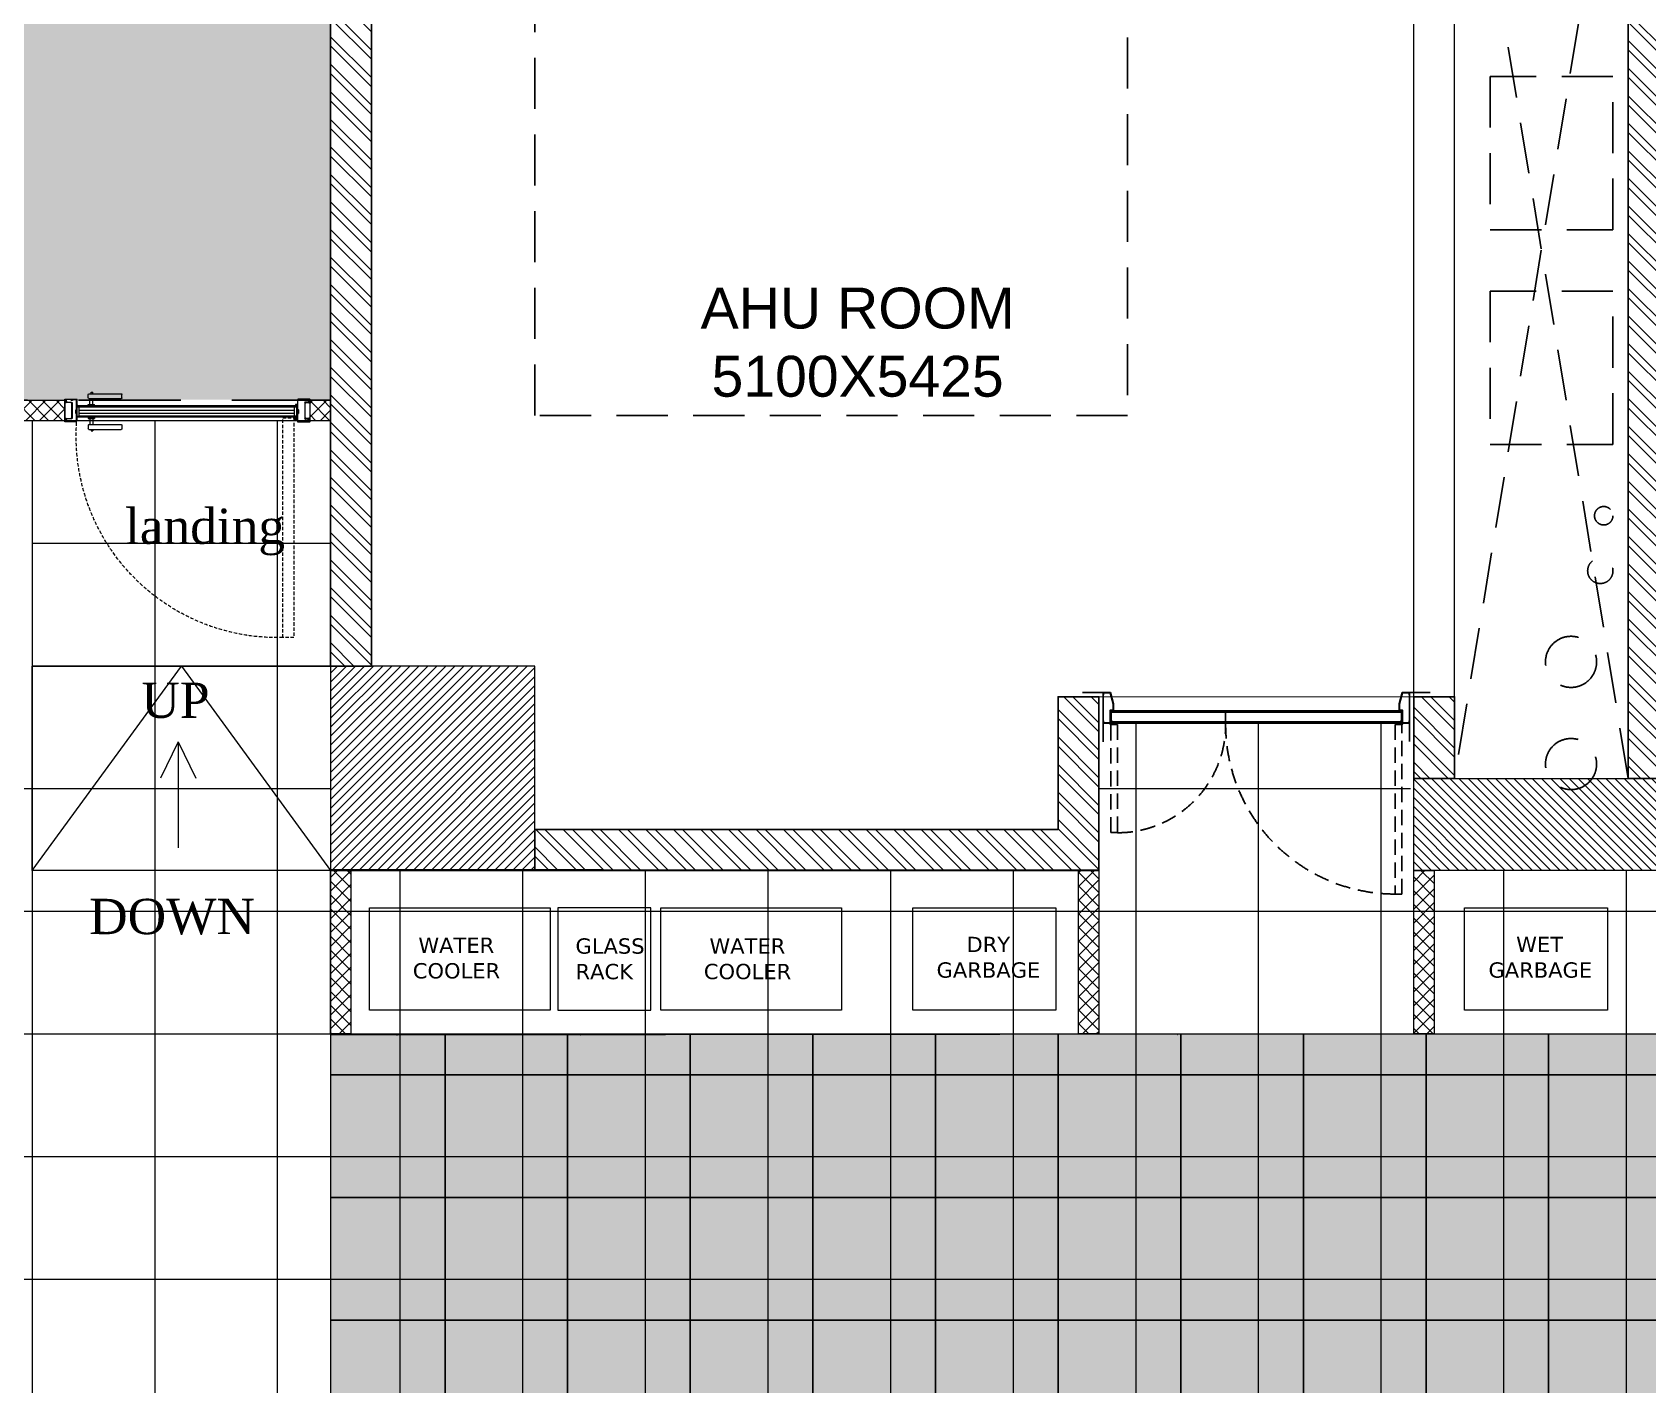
# Model space of a CAD drawing. Header units: millimetres. Extents: x 2335845 to 2509607, y 289014 to 361737.
# Drawn here: x 2403586 to 2411490, y 302186 to 308802 of the extents above; entities that cross this region are included whole.
import ezdxf

# ---------------------------------------------------------------- set-up
doc = ezdxf.new("R2010")
doc.units = ezdxf.units.MM
doc.linetypes.add('DASHED', pattern=[0.75, 0.5, -0.25])
doc.linetypes.add('HIDDEN', pattern=[0.375, 0.25, -0.125])
for name, color, linetype, lineweight in [('1-fur', 8, 'Continuous', 0), ('A-DOOR-FULL', 40, 'Continuous', 18), ('A-PLAN-COLUMN', 3, 'Continuous', 0), ('A-PLAN-RCC-HATCH', 8, 'Continuous', 13), ('A-PLAN-THIN', 251, 'Continuous', 15), ('AR_01_PARTITION FULL HT', 2, 'Continuous', 25), ('IN-DOOR', 8, 'Continuous', 0), ('IN-FURN-CUSTOM', 22, 'Continuous', 9), ('IN-PRTN-FULL', 30, 'Continuous', 20), ('IN-PRTN-HATCH', 8, 'Continuous', 5), ('TOA-FC-GYPSUM', 250, 'Continuous', 5), ('TOA-FL-CPT-1', 8, 'Continuous', 5), ('TOA-FL-TILE-3', 8, 'Continuous', 5), ('TOA-RAMP', 8, 'Continuous', 13)]:
    doc.layers.add(name, color=color, linetype=linetype, lineweight=lineweight)
for name, color, linetype in [('A-PLAN-DOOR', 7, 'Continuous'), ('A-PLAN-HIDDEN', 1, 'HIDDEN'), ('A-PLAN-TEXT', 4, 'Continuous'), ('A-PLAN-WALL', 6, 'Continuous'), ('A-PLAN-WALL HATCH', 8, 'Continuous'), ('FLOOR MARK', 7, 'Continuous'), ('TOA-FC-MODULAR', 7, 'Continuous')]:
    doc.layers.add(name, color=color, linetype=linetype)
doc.styles.add('ARIAL', font='arial.ttf')
doc.styles.add('GEORGE', font='georgia.ttf')
doc.styles.add('VERDANA', font='verdana.ttf')
pattern_1 = [(315, (-36049.69, -291334.46), (67.35192, 67.35192), []), (315, (-36049.69, -291379.36), (67.35192, 67.35192), [])]
pattern_2 = [(0, (2357985.7, 306901.64), (0, 600), []), (90, (2357985.7, 306901.64), (-600, 4e-14), [])]

# ---------------------------------------------------------------- blocks, each defined once
blk = doc.blocks.new('Columns')
at = {"layer": 'A-PLAN-RCC-HATCH'}
h = blk.add_hatch(dxfattribs=at)
h.set_pattern_fill('ANSI31', color=256, scale=250, style=0)
h.set_pattern_definition([(45, (469397.9, -612762.232), (-22.0970869, 22.0970869), [])])
h.paths.add_polyline_path([(28839.7, -20463), (29839.7, -20463), (29839.7, -19463), (28839.7, -19463)])
at = {"layer": 'A-PLAN-COLUMN', "elevation": 0}
blk.add_lwpolyline([(28839.7, -20463), (29839.7, -20463), (29839.7, -19463), (28839.7, -19463)], close=True, dxfattribs=at)
blk = doc.blocks.new('*U635')
at = {"layer": 'IN-PRTN-HATCH'}
h = blk.add_hatch(dxfattribs=at)
h.set_pattern_fill('ANSI37', color=256, scale=15)
h.set_pattern_definition([(45, (14738.55, 0), (-33.67596, 33.67596), []), (135, (14738.55, 0), (-33.67596, -33.67596), [])])
h.paths.add_polyline_path([(-98761.9, -39967.2), (-90061.9, -39967.2), (-90061.9, -39867.2), (-98761.9, -39867.2)])
at = {"layer": 'IN-PRTN-FULL', "elevation": 0}
blk.add_lwpolyline([(-98761.9, -39967.2), (-90061.9, -39967.2), (-90061.9, -39867.2), (-98761.9, -39867.2)], close=True, dxfattribs=at)
blk = doc.blocks.new('A$C3F28102C')
at = {"layer": 'A-PLAN-DOOR'}
h = blk.add_hatch(dxfattribs=at)
h.set_pattern_fill('ANSI31', color=256, style=0)
h.set_pattern_definition([(315, (-1529.3283, 1000.1135), (-0.44194174, -0.44194174), [])])
h.paths.add_polyline_path([(1.3, -14.9), (0, -14.9), (0, 0), (1.3, 0)])
h.paths.add_polyline_path([(1.3, 0.2), (1.3, 0), (0, 0), (0, 1.1, 0.115729)])
h.paths.add_polyline_path([(4.9, -14.9), (3.6, -14.9), (3.6, 0), (4.9, 0)])
h.paths.add_polyline_path([(4.9, 0), (3.6, 0), (3.6, 0.2, 0.115729), (4.9, 1.1)])
at = {"layer": 'A-PLAN-DOOR', "color": 2}
for points in [[(1.3, 0.2), (1.3, -14.9), (0, -14.9), (0, 1.1)], [(3.6, 0.2), (3.6, -14.9), (4.9, -14.9), (4.9, 1.1)]]:
    blk.add_lwpolyline(points, dxfattribs=at)
for radius in [3.42, 2.42]:
    blk.add_circle((2.5, 3.4), radius, dxfattribs=at)
blk = doc.blocks.new('Door 1500 mm')
at = {"layer": 'A-PLAN-DOOR'}
for p, q in [((-749, 144.7), (-749, 149.7)), ((749, 144.7), (749, 149.7)), ((710.4, 59.9), (-710.4, 59.9)), ((-710.4, 59.9), (-710.4, 0)), ((710.4, 53.4), (-710.4, 53.4)), ((710.4, 6.5), (-710.4, 6.5)), ((710.4, 0), (-710.4, 0)), ((-150, 0), (-150, 53.4)), ((710.4, 59.9), (710.4, 0))]:
    blk.add_line(p, q, dxfattribs=at)
for points in [[(-750, -90.3), (-750, -90.3), (-750, 149.7), (-851, 149.7)], [(750, -89.3), (750, 149.7), (851, 149.7)]]:
    blk.add_lwpolyline(points, dxfattribs=at)
for points in [[(-750, 8), (-749, 8), (-749, 141.7), (-750, 141.7)], [(-747.5, 1.5), (-715.6, 1.5), (-715.6, 63.4), (-700.6, 63.4), (-700.6, 94.6), (-715.2, 148.2), (-747.5, 148.2), (-747.5, 139.7), (-749, 139.7), (-749, 141.7), (-749, 149.7), (-714.1, 149.7), (-699.1, 94.8), (-699.1, 61.9), (-714.1, 61.9), (-714.1, 0), (-749, 0), (-749, 10), (-747.5, 10)], [(747.5, 1.5), (715.6, 1.5), (715.6, 63.4), (700.6, 63.4), (700.6, 94.6), (715.2, 148.2), (747.5, 148.2), (747.5, 139.7), (749, 139.7), (749, 141.7), (749, 149.7), (714.1, 149.7), (699.1, 94.8), (699.1, 61.9), (714.1, 61.9), (714.1, 0), (749, 0), (749, 10), (747.5, 10)], [(750, 8), (749, 8), (749, 141.7), (750, 141.7)]]:
    blk.add_lwpolyline(points, close=True, dxfattribs=at)
at = {"layer": 'A-PLAN-DOOR', "linetype": 'HIDDEN', "ltscale": 300}
for points in [[(-711.8, -7), (-678.8, -7), (-678.8, -534.8), (-711.8, -534.8)], [(711.8, -7), (678.8, -7), (678.8, -835.8), (711.8, -835.8)]]:
    blk.add_lwpolyline(points, close=True, dxfattribs=at)
for centre, radius, start, end in [((-678.8, -7), 528.9, 270, 0.75702), ((678.8, -7), 828.8, 179.51698, 270)]:
    blk.add_arc(centre, radius, start, end, dxfattribs=at)
at = {"layer": 'A-PLAN-DOOR', "extrusion": (0, 0, -1), "yscale": 0.9981851179673188, "zscale": -0.9981851179673188, "rotation": 180}
for p, xscale in [((714.1, 0), 0.9981851179673188), ((-714.1, 0), -0.9981851179673188)]:
    blk.add_blockref('A$C3F28102C', p, dxfattribs=dict(at, xscale=xscale))
blk = doc.blocks.new('AHU-3')
at = {"layer": 'A-PLAN-RCC-HATCH'}
h = blk.add_hatch(dxfattribs=at)
h.set_pattern_fill('ANSI31', color=256, scale=10, angle=360, style=0)
h.set_pattern_definition([(135, (405105.024, 180271.313), (22.4506403, 22.4506403), [])])
h.paths.add_polyline_path([(4000.3, -3384.5), (4000.3, -3834.5), (2750.3, -3834.5), (2750.3, -3384.5)])
at = {"layer": 'A-PLAN-WALL HATCH'}
h = blk.add_hatch(dxfattribs=at)
h.set_pattern_fill('ANSI32', color=256, scale=10, angle=-90, style=0)
h.set_pattern_definition(pattern_1)
h.paths.add_polyline_path([(-2549.7, 1790.5), (-2549.7, -2834.5), (-2349.7, -2834.5), (-2349.7, 1790.5)])
h = blk.add_hatch(dxfattribs=at)
h.set_pattern_fill('ANSI32', color=256, scale=10, angle=-90, style=0)
h.set_pattern_definition(pattern_1)
h.paths.add_polyline_path([(4000.3, 1790.5), (3800.3, 1790.5), (3800.3, -3384.5), (4000.3, -3384.5)])
h = blk.add_hatch(dxfattribs=at)
h.set_pattern_fill('ANSI32', color=256, scale=10, angle=-90, style=0)
h.set_pattern_definition(pattern_1)
h.paths.add_polyline_path([(-1549.7, -3834.5), (1210.3, -3834.5), (1210.3, -2984.5), (1010.3, -2984.5), (1010.3, -3634.5), (-1549.7, -3634.5)])
h = blk.add_hatch(dxfattribs=at)
h.set_pattern_fill('ANSI32', color=256, scale=10, angle=-90, style=0)
h.set_pattern_definition(pattern_1)
h.paths.add_polyline_path([(2950.3, -3384.5), (2950.3, -2984.5), (2750.3, -2984.5), (2750.3, -3384.5)])
at = {"layer": 'A-PLAN-COLUMN'}
blk.add_lwpolyline([(4000.3, -3384.5), (4000.3, -3834.5), (2750.3, -3834.5), (2750.3, -3384.5)], close=True, dxfattribs=at)
at = {"layer": 'A-PLAN-HIDDEN', "ltscale": 1000}
for p, q in [((3800.3, 1790.5), (2950.3, -3384.5)), ((3800.3, -3384.5), (2950.3, 1790.5))]:
    blk.add_line(p, q, dxfattribs=at)
for points in [[(3725.3, 1549.9), (3125.3, 1549.9), (3125.3, 349.9), (3725.3, 349.9)], [(1350.3, 990.5), (1350.3, -1609.5), (-1549.7, -1609.5), (-1549.7, 990.5)], [(3725.3, 49.6), (3125.3, 49.6), (3125.3, -700.4), (3725.3, -700.4)], [(3725.3, -1000), (3125.3, -1000), (3125.3, -1750), (3725.3, -1750)]]:
    blk.add_lwpolyline(points, close=True, dxfattribs=at)
for centre, radius in [((3680.2, -2099.3), 45.1), ((3663.5, -2369), 61.9), ((3520.3, -2814.1), 125), ((3520.3, -3314.1), 125)]:
    blk.add_circle(centre, radius, dxfattribs=at)
at = {"layer": 'A-PLAN-THIN'}
for p, q in [((2750.3, -2984.5), (2750.3, 1790.5)), ((2950.3, -2984.5), (2950.3, 1790.5))]:
    blk.add_line(p, q, dxfattribs=at)
at = {"layer": 'A-PLAN-WALL'}
for points in [[(-2549.7, 1790.5), (-2549.7, -2834.5), (-2349.7, -2834.5), (-2349.7, 1790.5), (-2549.7, 1790.5)], [(4000.3, 1790.5), (3800.3, 1790.5), (3800.3, -3384.5), (4000.3, -3384.5), (4000.3, 1790.5)], [(-1549.7, -3834.5), (1210.3, -3834.5), (1210.3, -2984.5), (1010.3, -2984.5), (1010.3, -3634.5), (-1549.7, -3634.5), (-1549.7, -3834.5)], [(2950.3, -3384.5), (2950.3, -2984.5), (2750.3, -2984.5), (2750.3, -3384.5), (2950.3, -3384.5)]]:
    blk.add_lwpolyline(points, dxfattribs=at)
at = {"layer": 'A-PLAN-DOOR'}
blk.add_blockref('Door 1500 mm', (1980.3, -3114.2), dxfattribs=at)
blk = doc.blocks.new('CHOREE')
blk.add_blockref('AHU-3', (9031.9, -9715.7))
blk = doc.blocks.new('BIG CHOORE')
blk.add_blockref('CHOREE', (-2408, -1909))
blk = doc.blocks.new('rub1')
at = {"lineweight": 20}
h = blk.add_hatch(color=8, dxfattribs=at)
h.paths.add_polyline_path([(285.1, 663.6), (284.4, 663.6, 0.06789), (284.3, 663.1), (284, 663.1), (284, 663.6), (283.7, 663.6), (283.7, 662.4), (284, 662.4), (284, 662.9), (284.3, 662.9, 0.066804), (284.4, 662.3), (285.1, 662.3, 0.299446), (285.5, 662.9), (285.5, 663.1, 0.299446)])
h.paths.add_polyline_path([(285.4, 663.1), (285.4, 662.9, -0.365226), (285, 662.5), (284.6, 662.5, -0.12053), (284.6, 663.5), (285, 663.5, -0.209232)], flags=16)
at = {"layer": '1-fur', "color": 8, "lineweight": 20}
for p, q in [((284.4, 663.6), (285.1, 663.6)), ((284.4, 662.3), (285.1, 662.3)), ((284.6, 663.5), (285, 663.5)), ((284.6, 662.5), (285, 662.5)), ((285.4, 663.1), (285.4, 662.9)), ((285.5, 663.1), (285.5, 662.9))]:
    blk.add_line(p, q, dxfattribs=at)
for points in [[(284, 662.9), (284, 662.4), (283.7, 662.4), (283.7, 663.6), (284, 663.6), (284, 663.1)], [(284.3, 663.1), (284, 663.1)], [(284, 662.9), (284.3, 662.9)]]:
    blk.add_lwpolyline(points, dxfattribs=at)
for centre, radius, start, end in [((286.3, 663), 1.99, 160.4255, 175.9608), ((286.3, 663), 1.99, 182.636, 197.9236), ((286.5, 663), 1.99, 165.4708, 192.9616), ((284.8, 662.9), 0.623, 16.2565, 63.5269), ((285, 662.9), 0.413, 282.3178, 2.5719), ((284.9, 663), 0.623, 3.1317, 69.8122), ((284.9, 662.9), 0.623, 290.1878, 356.8683)]:
    blk.add_arc(centre, radius, start, end, dxfattribs=at)
blk = doc.blocks.new('*U756')
at = {"layer": 'IN-DOOR', "color": 8, "ltscale": 2}
for p, q in [((-36, 3.3), (-36, 0)), ((-36, 3.29), (-36, 2.86)), ((-34.92, 3.3), (-35.99, 3.3)), ((-35.98, 2.84), (-35.92, 2.84)), ((-35.96, 3.17), (-35.96, 3.25)), ((-35.95, 3.26), (-34.97, 3.26)), ((-35.91, 2.83), (-35.91, 2.79)), ((-35.9, 2.78), (-35.83, 2.76)), ((-35.82, 2.77), (-35.86, 2.83)), ((-35.85, 2.84), (-35.11, 2.84)), ((-35.09, 2.88), (-35.81, 2.88)), ((-35.09, 2.82), (-35.11, 2.77)), ((-35.09, 2.76), (-34.98, 2.76)), ((-35.04, 2.83), (-35.04, 2.83)), ((-34.93, 2.81), (-35.02, 2.81)), ((-34.96, 3.25), (-34.96, 3.2)), ((-34.96, 2.74), (-34.96, 1.81)), ((-34.94, 3.18), (-34.94, 3.18)), ((-34.91, 3.21), (-34.91, 3.29)), ((-34.91, 0.51), (-34.91, 2.79)), ((-32.56, 3.81), (-32.56, 4.31)), ((-32.56, 2.62), (-32.56, 2.84)), ((-32.56, 2.84), (-31.66, 2.84)), ((-32.56, 2.62), (-31.66, 2.62)), ((-32.45, 4.42), (-27.72, 4.42)), ((-32.45, 3.7), (-27.72, 3.7)), ((-32.34, 2.84), (-32.34, 3.7)), ((-32.13, 4.42), (-32.13, 4.64)), ((-32.13, 4.64), (-31.89, 4.64)), ((-31.89, 4.42), (-31.89, 4.64)), ((-31.87, 2.84), (-31.87, 3.7)), ((-31.66, 2.62), (-31.66, 2.84)), ((-27.61, 3.81), (-27.61, 4.31)), ((-0.79, 3.21), (-0.79, 3.29)), ((-0.79, 0.51), (-0.79, 2.79)), ((-0.78, 3.3), (-0.01, 3.3)), ((-0.77, 2.81), (-0.68, 2.81)), ((-0.76, 3.18), (-0.76, 3.18)), ((-0.75, 3.25), (-0.75, 3.2)), ((-0.74, 2.74), (-0.74, 1.81)), ((-0.05, 3.26), (-0.73, 3.26)), ((-0.61, 2.76), (-0.72, 2.76)), ((-0.67, 2.83), (-0.67, 2.83)), ((-0.62, 2.82), (-0.59, 2.77)), ((-0.61, 2.88), (-0.19, 2.88)), ((-0.15, 2.84), (-0.6, 2.84)), ((-0.18, 2.77), (-0.14, 2.83)), ((-0.1, 2.78), (-0.17, 2.76)), ((-0.09, 2.83), (-0.09, 2.79)), ((-0.02, 2.84), (-0.08, 2.84)), ((-0.04, 3.17), (-0.04, 3.25)), ((0, 3.3), (0, 0)), ((0, 3.29), (0, 2.86)), ((-36, 0.44), (-36, 0.01)), ((-35.99, 0), (-34.92, 0)), ((-35.92, 0.46), (-35.98, 0.46)), ((-35.96, 0.05), (-35.96, 0.13)), ((-34.97, 0.04), (-35.95, 0.04)), ((-35.91, 0.5), (-35.91, 0.47)), ((-35.83, 0.54), (-35.9, 0.51)), ((-35.86, 0.47), (-35.82, 0.53)), ((-35.11, 0.46), (-35.85, 0.46)), ((-35.81, 0.42), (-35.09, 0.42)), ((-35.11, 0.52), (-35.09, 0.48)), ((-34.98, 0.54), (-35.09, 0.54)), ((-35.04, 0.47), (-35.04, 0.47)), ((-35.03, 0.2), (-35.03, 0.14)), ((-35.02, 0.49), (-34.93, 0.49)), ((-35.01, 0.22), (-35.01, 0.22)), ((-35.01, 0.12), (-34.93, 0.12)), ((-34.98, 0.18), (-34.99, 0.2)), ((-34.96, 1.81), (-34.97, 1.8)), ((-34.97, 1.8), (-34.96, 1.79)), ((-34.96, 1.79), (-34.96, 0.56)), ((-34.93, 0.16), (-34.96, 0.16)), ((-34.96, 0.1), (-34.96, 0.05)), ((-34.94, 0.12), (-34.94, 0.12)), ((-34.88, 0.19), (-34.92, 0.17)), ((-34.91, 0.1), (-34.91, 0.02)), ((-34.91, 0.01), (-34.91, 0.09)), ((-34.89, 0), (-34.2, 0)), ((-34.87, 0.08), (-34.85, 0.18)), ((-34.83, 0.06), (-34.85, 0.06)), ((-34.81, 0.05), (-34.82, 0.07)), ((-34.79, 0.07), (-34.8, 0.05)), ((-34.3, 0.06), (-34.77, 0.06)), ((-34.2, 0.81), (-34.2, 0)), ((-32.56, 0.98), (-32.56, 0.77)), ((-32.56, 0.98), (-31.66, 0.98)), ((-32.56, 0.77), (-31.66, 0.77)), ((-32.34, 0.77), (-32.34, -0.1)), ((-31.87, 0.77), (-31.87, -0.1)), ((-31.66, 0.98), (-31.66, 0.77)), ((-1.8, 0), (-1.8, 0.1)), ((-0.81, 0), (-1.8, 0)), ((-1.76, 0.06), (-1.65, 0.06)), ((-1.63, 0.07), (-1.62, 0.05)), ((-1.61, 0.05), (-0.88, 0.07)), ((-0.87, 0.06), (-0.86, 0.06)), ((-0.84, 0.08), (-0.85, 0.18)), ((-0.82, 0.19), (-0.79, 0.17)), ((-0.79, 0.1), (-0.79, 0.02)), ((-0.79, 0.01), (-0.79, 0.09)), ((-0.78, 0.16), (-0.74, 0.16)), ((-0.01, 0), (-0.78, 0)), ((-0.68, 0.49), (-0.77, 0.49)), ((-0.69, 0.12), (-0.77, 0.12)), ((-0.76, 0.12), (-0.76, 0.12)), ((-0.75, 0.1), (-0.75, 0.05)), ((-0.74, 1.81), (-0.73, 1.8)), ((-0.73, 1.8), (-0.74, 1.79)), ((-0.74, 1.79), (-0.74, 0.56)), ((-0.73, 0.04), (-0.05, 0.04)), ((-0.72, 0.54), (-0.62, 0.54)), ((-0.72, 0.18), (-0.71, 0.2)), ((-0.69, 0.22), (-0.69, 0.22)), ((-0.68, 0.2), (-0.68, 0.14)), ((-0.67, 0.47), (-0.67, 0.47)), ((-0.6, 0.52), (-0.62, 0.48)), ((-0.19, 0.42), (-0.61, 0.42)), ((-0.6, 0.46), (-0.15, 0.46)), ((-0.14, 0.47), (-0.18, 0.53)), ((-0.17, 0.54), (-0.1, 0.51)), ((-0.09, 0.5), (-0.09, 0.47)), ((-0.08, 0.46), (-0.02, 0.46)), ((-0.04, 0.05), (-0.04, 0.13)), ((0, 0.44), (0, 0.01)), ((-32.56, -0.21), (-32.56, -0.71)), ((-32.45, -0.1), (-27.72, -0.1)), ((-32.45, -0.82), (-27.72, -0.82)), ((-32.13, -0.82), (-32.13, -1.03)), ((-32.13, -1.03), (-31.89, -1.03)), ((-31.89, -0.82), (-31.89, -1.03)), ((-27.61, -0.21), (-27.61, -0.71))]:
    blk.add_line(p, q, dxfattribs=at)
at = {"layer": 'IN-DOOR', "color": 8, "ltscale": 3}
for p, q in [((-35.03, 3.16), (-35.03, 3.09)), ((-34.93, 3.18), (-35.01, 3.18)), ((-35.01, 3.08), (-35.01, 3.08)), ((-35, 3.09), (-34.98, 3.12)), ((-34.96, 3.13), (-34.93, 3.13)), ((-34.92, 3.13), (-34.9, 3.11)), ((-34.91, 3.28), (-34.91, 3.2)), ((-34.21, 3.3), (-34.89, 3.3)), ((-34.87, 3.12), (-34.87, 3.22)), ((-34.85, 3.24), (-34.83, 3.24)), ((-34.82, 3.23), (-34.81, 3.24)), ((-34.8, 3.24), (-34.79, 3.23)), ((-34.77, 3.24), (-34.3, 3.24)), ((-34.26, 2.56), (-34.27, 2.55)), ((-34.27, 2.55), (-34.26, 2.54)), ((-34.26, 3.2), (-34.26, 2.56)), ((-34.26, 2.54), (-34.26, 2.11)), ((-34.21, 2), (-34.21, 3.14)), ((-34.21, 0.91), (-34.21, 2.7)), ((-1.85, 2), (-1.85, 3.3)), ((-1.85, 3.3), (-0.81, 3.3)), ((-1.85, 0.91), (-1.85, 2.86)), ((-1.8, 3.2), (-1.8, 3.17)), ((-1.8, 3.17), (-1.79, 3.16)), ((-1.79, 3.16), (-1.8, 3.15)), ((-1.8, 3.15), (-1.8, 2.11)), ((-1.65, 3.24), (-1.76, 3.24)), ((-1.62, 3.24), (-1.63, 3.23)), ((-0.88, 3.23), (-1.61, 3.24)), ((-0.86, 3.24), (-0.87, 3.24)), ((-0.84, 3.12), (-0.84, 3.22)), ((-0.79, 3.13), (-0.81, 3.11)), ((-0.79, 3.28), (-0.79, 3.2)), ((-0.74, 3.13), (-0.78, 3.13)), ((-0.77, 3.18), (-0.69, 3.18)), ((-0.71, 3.09), (-0.72, 3.12)), ((-0.69, 3.08), (-0.7, 3.08)), ((-0.68, 3.16), (-0.68, 3.09)), ((-34.4, 2.03), (-34.4, 1.57)), ((-34.3, 2.07), (-34.36, 2.07)), ((-34.35, 1.53), (-34.3, 1.53)), ((-34.34, 1.83), (-34.34, 1.99)), ((-34.34, 1.61), (-34.34, 1.77)), ((-34.31, 2), (-34.23, 1.98)), ((-34.23, 1.62), (-34.31, 1.6)), ((-34.27, 1.04), (-34.28, 1.03)), ((-34.28, 1.01), (-34.27, 1)), ((-34.26, 1.49), (-34.26, 1.05)), ((-34.26, 0.99), (-34.26, 0.1)), ((-34.21, 0.82), (-34.21, 0.85)), ((-34.17, 0.89), (-34.2, 0.9)), ((-34.2, 0.86), (-34.17, 0.84)), ((-2.16, 0.77), (-2.16, 0.88)), ((-2.14, 0.9), (-2.08, 0.88)), ((-1.8, 0.75), (-2.14, 0.75)), ((-2.11, 0.85), (-2.11, 0.82)), ((-2.08, 0.84), (-2.1, 0.86)), ((-2.1, 0.81), (-1.86, 0.81)), ((-1.89, 0.89), (-1.86, 0.9)), ((-1.86, 0.86), (-1.89, 0.84)), ((-1.85, 0.82), (-1.85, 0.85)), ((-1.75, 2), (-1.83, 1.98)), ((-1.83, 1.62), (-1.75, 1.6)), ((-1.8, 1.49), (-1.8, 1.05)), ((-1.8, 0.99), (-1.8, 0.1)), ((-1.79, 1.04), (-1.79, 1.03)), ((-1.79, 1.01), (-1.79, 1)), ((-1.76, 2.07), (-1.7, 2.07)), ((-1.71, 1.53), (-1.76, 1.53)), ((-1.72, 1.83), (-1.72, 1.99)), ((-1.72, 1.61), (-1.72, 1.77)), ((-1.66, 2.03), (-1.66, 1.57))]:
    blk.add_line(p, q, dxfattribs=at)
at = {"layer": 'IN-DOOR', "color": 8, "linetype": 'DASHED'}
blk.add_lwpolyline([(-2.36, 2.73), (-2.36, 34.98), (-4, 34.98), (-4, 2.73)], close=True, dxfattribs=at)
at = {"layer": 'IN-DOOR', "color": 8}
for points in [[(-2.07, 2.62), (-34.21, 2.62), (-34.21, 2.49), (-2.07, 2.49)], [(-2.07, 2.49), (-33.9, 2.49), (-33.9, 1.11), (-2.07, 1.11)], [(-2.07, 0.98), (-34.21, 0.98), (-34.21, 1.11), (-2.07, 1.11)]]:
    blk.add_lwpolyline(points, dxfattribs=at)
for points in [[(-34.21, 2.49), (-33.9, 2.49), (-33.9, 1.11), (-34.21, 1.11)], [(-1.96, 2.49), (-2.28, 2.49), (-2.28, 1.11), (-1.96, 1.11)]]:
    blk.add_lwpolyline(points, close=True, dxfattribs=at)
at = {"layer": 'IN-DOOR', "color": 8, "linetype": 'Continuous', "lineweight": 25}
for points in [[(-1.95, 0.99), (-1.86, 0.99, 0.414214), (-1.85, 1), (-1.85, 2.87, 3.112272), (-2.02, 2.63, -0.513651), (-1.96, 2.59), (-1.96, 1, 0.414214)], [(-2.24, 2.77, 0.414214), (-2.22, 2.77), (-2.2, 2.77, 0.307235), (-2.05, 2.75), (-2.03, 2.73, 0.414214), (-2.02, 2.73), (-1.95, 2.81, 0.414214), (-1.96, 2.82), (-1.97, 2.84, 0.307235), (-2.02, 2.98), (-2.02, 3.01, 0.414214), (-2.03, 3.02), (-2.13, 3.04, 0.414214), (-2.14, 3.03), (-2.14, 3.01, 0.307235), (-2.24, 2.89), (-2.26, 2.88, 0.414214), (-2.27, 2.87)]]:
    blk.add_lwpolyline(points, format="xyb", close=True, dxfattribs=at)
at = {"layer": 'IN-DOOR', "color": 5}
for points in [[(-33.9, 2.02), (-2.28, 2.02)], [(-33.9, 1.58), (-2.28, 1.58)]]:
    blk.add_lwpolyline(points, dxfattribs=at)
at = {"layer": 'IN-DOOR', "color": 8, "linetype": 'DASHED'}
blk.add_arc((-4.8, 5.45), 29.53, 88.4446, 185.2074, dxfattribs=at)
at = {"layer": 'IN-DOOR', "color": 8, "ltscale": 2}
for centre, radius, start, end in [((-35.99, 3.29), 0.0108, 90, 180), ((-35.98, 2.86), 0.018, 180, 270), ((-35.95, 3.25), 0.0108, 90, 180), ((-35.93, 3.17), 0.0288, 180, 293.5782), ((-35.84, 2.8), 0.353, 84.9915, 103.4121), ((-35.92, 2.83), 0.0108, 360, 90), ((-35.9, 2.79), 0.0108, 180, 250), ((-35.82, 3.04), 0.0648, 81.2602, 348.7398), ((-35.85, 2.83), 0.0108, 90, 200), ((-35.81, 2.91), 0.0288, 115.8419, 270), ((-35.83, 2.77), 0.0108, 250, 20), ((-35.81, 3.13), 0.0252, 261.2602, 81.2602), ((-35.88, 3.13), 0.204, 286.1738, 325.757), ((-35.74, 3.02), 0.0252, 348.7398, 168.7398), ((-35.11, 2.82), 0.018, 360, 90), ((-35.09, 2.77), 0.018, 180, 270), ((-35.09, 2.83), 0.054, 360, 90), ((-35.02, 2.83), 0.018, 180, 270), ((-34.98, 2.74), 0.018, 360, 90), ((-34.97, 3.25), 0.0108, 360, 90), ((-34.94, 3.2), 0.018, 180, 270), ((-34.94, 3.21), 0.0288, 270, 360), ((-34.93, 2.79), 0.018, 360, 90), ((-34.92, 3.29), 0.0108, 360, 90), ((-32.45, 4.31), 0.108, 90, 180), ((-32.45, 3.81), 0.108, 180, 270), ((-27.72, 4.31), 0.108, 360, 90), ((-27.72, 3.81), 0.108, 270, 360), ((-0.78, 3.29), 0.0108, 90, 180), ((-0.76, 3.21), 0.0288, 180, 270), ((-0.77, 2.79), 0.018, 90, 180), ((-0.76, 3.2), 0.018, 270, 360), ((-0.73, 3.25), 0.0108, 90, 180), ((-0.72, 2.74), 0.018, 90, 180), ((-0.68, 2.83), 0.018, 270, 360), ((-0.61, 2.83), 0.054, 90, 180), ((-0.6, 2.82), 0.018, 90, 180), ((-0.61, 2.77), 0.018, 270, 360), ((-0.26, 3.02), 0.0252, 11.2602, 191.2602), ((-0.12, 3.13), 0.204, 214.243, 253.8262), ((-0.18, 3.04), 0.0648, 191.2602, 98.7398), ((-0.19, 3.13), 0.0252, 98.7398, 278.7398), ((-0.16, 2.8), 0.353, 76.5878, 95.0085), ((-0.19, 2.91), 0.0288, 270, 64.158), ((-0.17, 2.77), 0.0108, 160, 290), ((-0.15, 2.83), 0.0108, 340, 90), ((-0.1, 2.79), 0.0108, 290, 360), ((-0.08, 2.83), 0.0108, 90, 180), ((-0.07, 3.17), 0.0288, 246.4218, 360), ((-0.05, 3.25), 0.0108, 360, 90), ((-0.02, 2.86), 0.018, 270, 360), ((-0.01, 3.29), 0.0108, 360, 90), ((-35.98, 0.44), 0.018, 90, 180), ((-35.99, 0.01), 0.0108, 180, 270), ((-35.93, 0.13), 0.0288, 66.4218, 180), ((-35.95, 0.05), 0.0108, 180, 270), ((-35.92, 0.47), 0.0108, 270, 360), ((-35.85, 0.41), 0.27, 254.6491, 275.7262), ((-35.9, 0.5), 0.0108, 110, 180), ((-35.84, 0.26), 0.0648, 11.2602, 278.7398), ((-35.85, 0.47), 0.0108, 160, 270), ((-35.81, 0.39), 0.0288, 90, 244.158), ((-35.83, 0.53), 0.0108, 340, 110), ((-35.83, 0.17), 0.0252, 278.7398, 98.7398), ((-35.88, 0.2), 0.173, 28.706, 71.7459), ((-35.75, 0.28), 0.0252, 191.2602, 11.2602), ((-35.09, 0.52), 0.018, 90, 180), ((-35.11, 0.48), 0.018, 270, 360), ((-35.09, 0.47), 0.054, 270, 360), ((-35.02, 0.47), 0.018, 90, 180), ((-35.01, 0.2), 0.018, 90, 180), ((-35.01, 0.14), 0.018, 180, 270), ((-35.01, 0.2), 0.018, 360, 90), ((-34.98, 0.56), 0.018, 270, 360), ((-34.96, 0.18), 0.018, 180, 270), ((-34.97, 0.05), 0.0108, 270, 360), ((-34.94, 0.1), 0.018, 90, 180), ((-34.94, 0.09), 0.0288, 360, 90), ((-34.93, 0.51), 0.018, 270, 360), ((-34.93, 0.18), 0.018, 270, 315), ((-34.93, 0.1), 0.018, 360, 90), ((-34.92, 0.01), 0.0108, 270, 360), ((-34.89, 0.02), 0.018, 180, 270), ((-34.87, 0.18), 0.018, 360, 135), ((-34.85, 0.08), 0.018, 180, 270), ((-34.83, 0.08), 0.018, 270, 315), ((-34.8, 0.04), 0.0108, 45, 135), ((-34.77, 0.08), 0.018, 225, 270), ((-34.3, 0.1), 0.036, 270, 360), ((-1.76, 0.1), 0.036, 180, 270), ((-1.65, 0.08), 0.018, 270, 315), ((-1.62, 0.04), 0.0108, 45, 135), ((-0.87, 0.08), 0.018, 225, 270), ((-0.86, 0.08), 0.018, 270, 360), ((-0.84, 0.18), 0.018, 45, 180), ((-0.81, 0.02), 0.018, 270, 360), ((-0.77, 0.51), 0.018, 180, 270), ((-0.78, 0.18), 0.018, 225, 270), ((-0.76, 0.09), 0.0288, 90, 180), ((-0.77, 0.1), 0.018, 90, 180), ((-0.78, 0.01), 0.0108, 180, 270), ((-0.76, 0.1), 0.018, 360, 90), ((-0.73, 0.05), 0.0108, 180, 270), ((-0.72, 0.56), 0.018, 180, 270), ((-0.74, 0.18), 0.018, 270, 360), ((-0.69, 0.2), 0.018, 90, 180), ((-0.69, 0.2), 0.018, 360, 90), ((-0.69, 0.14), 0.018, 270, 360), ((-0.68, 0.47), 0.018, 360, 90), ((-0.61, 0.47), 0.054, 180, 270), ((-0.62, 0.52), 0.018, 360, 90), ((-0.6, 0.48), 0.018, 180, 270), ((-0.12, 0.2), 0.173, 108.254, 151.294), ((-0.25, 0.28), 0.0252, 168.7398, 348.7398), ((-0.16, 0.26), 0.0648, 261.2602, 168.7398), ((-0.17, 0.17), 0.0252, 81.2602, 261.2602), ((-0.19, 0.39), 0.0288, 295.8419, 90), ((-0.17, 0.53), 0.0108, 70, 200), ((-0.15, 0.41), 0.27, 264.2737, 285.3508), ((-0.15, 0.47), 0.0108, 270, 20), ((-0.1, 0.5), 0.0108, 360, 70), ((-0.08, 0.47), 0.0108, 180, 270), ((-0.07, 0.13), 0.0288, 360, 113.5782), ((-0.05, 0.05), 0.0108, 270, 360), ((-0.02, 0.44), 0.018, 360, 90), ((-0.01, 0.01), 0.0108, 270, 360), ((-32.45, -0.21), 0.108, 90, 180), ((-32.45, -0.71), 0.108, 180, 270), ((-27.72, -0.21), 0.108, 360, 90), ((-27.72, -0.71), 0.108, 270, 360)]:
    blk.add_arc(centre, radius, start, end, dxfattribs=at)
at = {"layer": 'IN-DOOR', "color": 8, "ltscale": 3}
for centre, radius, start, end in [((-35.01, 3.16), 0.018, 90, 180), ((-35.01, 3.09), 0.018, 180, 270), ((-35.01, 3.09), 0.0126, 277.0353, 26.015), ((-34.96, 3.12), 0.018, 90, 180), ((-34.93, 3.2), 0.018, 270, 360), ((-34.93, 3.12), 0.018, 45, 90), ((-34.89, 3.28), 0.018, 90, 180), ((-34.88, 3.12), 0.018, 225, 360), ((-34.85, 3.22), 0.018, 90, 180), ((-34.83, 3.22), 0.018, 45, 90), ((-34.8, 3.25), 0.0108, 225, 315), ((-34.77, 3.22), 0.018, 90, 135), ((-34.3, 3.2), 0.036, 360, 90), ((-1.76, 3.2), 0.036, 90, 180), ((-1.65, 3.22), 0.018, 45, 90), ((-1.62, 3.25), 0.0108, 225, 315), ((-0.87, 3.22), 0.018, 90, 135), ((-0.86, 3.22), 0.018, 360, 90), ((-0.82, 3.12), 0.018, 180, 315), ((-0.81, 3.28), 0.018, 360, 90), ((-0.77, 3.2), 0.018, 180, 270), ((-0.78, 3.12), 0.018, 90, 135), ((-0.74, 3.12), 0.018, 360, 90), ((-0.7, 3.09), 0.0126, 153.985, 262.9647), ((-0.69, 3.16), 0.018, 360, 90), ((-0.69, 3.09), 0.018, 270, 360), ((-34.36, 2.03), 0.036, 90, 180), ((-34.35, 1.58), 0.0452, 191.7193, 271.6001), ((-34.33, 1.8), 0.018, 134.427, 225.573), ((-34.32, 1.99), 0.018, 75.8258, 180), ((-34.35, 1.83), 0.018, 314.427, 360), ((-34.35, 1.77), 0.018, 360, 45.573), ((-34.32, 1.61), 0.018, 180, 284.1742), ((-34.3, 2.11), 0.036, 270, 360), ((-34.3, 1.49), 0.036, 360, 90), ((-34.27, 1.02), 0.0108, 135, 225), ((-34.28, 1.05), 0.018, 315, 360), ((-34.28, 0.99), 0.018, 360, 45), ((-34.23, 2), 0.018, 255.8258, 360), ((-34.23, 1.6), 0.018, 360, 104.1742), ((-34.2, 0.91), 0.0108, 180, 270), ((-34.2, 0.85), 0.0108, 90, 180), ((-34.2, 0.82), 0.0108, 180, 270), ((-34.17, 0.86), 0.0216, 270, 90), ((-2.14, 0.88), 0.018, 90, 180), ((-2.14, 0.77), 0.018, 180, 270), ((-2.1, 0.85), 0.0108, 90, 180), ((-2.1, 0.82), 0.0108, 180, 270), ((-2.08, 0.86), 0.0216, 270, 90), ((-1.89, 0.86), 0.0216, 90, 270), ((-1.86, 0.91), 0.0108, 270, 360), ((-1.86, 0.85), 0.0108, 360, 90), ((-1.86, 0.82), 0.0108, 270, 360), ((-1.83, 2), 0.018, 180, 284.1742), ((-1.83, 1.6), 0.018, 75.8258, 180), ((-1.76, 2.11), 0.036, 180, 270), ((-1.76, 1.49), 0.036, 90, 180), ((-1.78, 1.05), 0.018, 180, 225), ((-1.78, 0.99), 0.018, 135, 180), ((-1.79, 1.02), 0.0108, 315, 45), ((-1.74, 1.99), 0.018, 360, 104.1742), ((-1.74, 1.61), 0.018, 255.8258, 360), ((-1.71, 1.83), 0.018, 180, 225.573), ((-1.73, 1.8), 0.018, 314.427, 45.573), ((-1.71, 1.77), 0.018, 134.427, 180), ((-1.71, 1.58), 0.0452, 268.3999, 348.2806), ((-1.7, 2.03), 0.036, 360, 90)]:
    blk.add_arc(centre, radius, start, end, dxfattribs=at)
at = {"layer": 'IN-DOOR', "color": 8, "lineweight": 20, "extrusion": (0, 0, -1), "xscale": 0.1118615642299428, "yscale": 0.1118615642299428, "zscale": -0.1118615642299429, "rotation": 90.00002373157199}
blk.add_blockref('rub1', (76.13, -30.93), dxfattribs=at)
blk = doc.blocks.new('*U757')
at = {"layer": 'IN-PRTN-HATCH'}
h = blk.add_hatch(dxfattribs=at)
h.set_pattern_fill('ANSI37', color=256, scale=15)
h.set_pattern_definition([(45, (8838.448, 4e-11), (-33.67596, 33.67596), []), (135, (8838.448, 4e-11), (-33.67596, -33.67596), [])])
h.paths.add_polyline_path([(-97412, -39967.2), (-97312, -39967.2), (-97312, -39867.2), (-97412, -39867.2)])
at = {"layer": 'IN-PRTN-FULL', "elevation": 0}
blk.add_lwpolyline([(-97412, -39967.2), (-97312, -39967.2), (-97312, -39867.2), (-97412, -39867.2)], close=True, dxfattribs=at)
blk = doc.blocks.new('*U768')
at = {"layer": 'IN-PRTN-HATCH'}
h = blk.add_hatch(dxfattribs=at)
h.set_pattern_fill('ANSI37', color=256, scale=15)
h.set_pattern_definition([(45, (8138.486, 0), (-33.67596, 33.67596), []), (135, (8138.486, 0), (-33.67596, -33.67596), [])])
h.paths.add_polyline_path([(-98111.9, -39967.2), (-97312, -39967.2), (-97312, -39867.2), (-98111.9, -39867.2)])
at = {"layer": 'IN-PRTN-FULL', "elevation": 0}
blk.add_lwpolyline([(-98111.9, -39967.2), (-97312, -39967.2), (-97312, -39867.2), (-98111.9, -39867.2)], close=True, dxfattribs=at)

msp = doc.modelspace()

# ---------------------------------------------------------------- hatches: boundary and pattern name
at = {"layer": 'TOA-FC-GYPSUM'}
h = msp.add_hatch(dxfattribs=at)
h.set_pattern_fill('DASH', color=252, scale=50, angle=45)
h.set_pattern_definition([(45, (90021.14, 24146.98), (0, 224.506403), [158.75, -158.75])])
h.paths.add_polyline_path([(2405044.683, 303896.142), (2405044.683, 301288.695), (2408584.683, 301289.011), (2408584.683, 297701.624), (2411980.142, 297701.624), (2413058.134, 304713.719), (2411594.683, 304713.719), (2411594.683, 303901.624)])
edge = h.paths.add_edge_path()
edge.add_line((2405044.683, 304701.624), (2405044.683, 301288.853))
edge.add_line((2405044.683, 301288.853), (2407984.683, 301296.289))
edge.add_line((2407984.683, 301296.289), (2407984.683, 297109.06))
edge.add_line((2407984.683, 297109.06), (2412487.915, 297101.624))
edge.add_line((2412487.915, 297101.624), (2413659.234, 304713.719))
edge.add_line((2413659.234, 304713.719), (2411594.683, 304713.719))
edge.add_line((2411594.683, 304713.719), (2411594.683, 303901.624))
edge.add_line((2411594.683, 303901.624), (2405045.783, 303895.975))
at = {"layer": 'TOA-FC-MODULAR'}
h = msp.add_hatch(dxfattribs=at)
h.set_pattern_fill('AR-SAND', color=253, scale=4.3)
h.set_pattern_definition([(37.5, (2408113.76, 309771.23), (-6.8801, 210.4477), [0, -166.0144, 0, -185.674, 0, -177.4825]), (7.5, (2408113.76, 309771.23), (193.295, 308.235), [0, -89.5604, 0, -149.6314, 0, -57.3405]), (327.5, (2407979.42, 309771.23), (340.1267, 0.618), [0, -54.61, 0, -196.596, 0, -256.667]), (317.5, (2407979.42, 309771.23), (328.329, 95.8596), [0, -27.305, 0, -128.8796, 0, -147.447])])
h.paths.add_polyline_path([(2405044.683, 303896.142), (2405044.683, 301288.695), (2408584.683, 301289.011), (2408584.683, 297701.624), (2411980.142, 297701.624), (2413058.134, 304713.719), (2411594.683, 304713.719), (2411594.683, 303901.624)])
h.paths.add_polyline_path([(2411594.683, 309376.624), (2414378.278, 309376.624), (2413681.24, 304863.719), (2412794.683, 304863.719), (2412794.683, 304713.719), (2411744.683, 304713.719), (2411744.683, 304863.719), (2411594.683, 304863.719)])
h = msp.add_hatch(dxfattribs=at)
h.set_pattern_fill('_USER', color=252, scale=600, angle=270, double=1, pattern_type=0)
h.set_pattern_definition([(270, (2408604.6, 297701.6), (600, -1e-13), []), (0, (2408604.6, 297701.6), (0, 600), [])])
h.paths.add_polyline_path([(2405044.683, 303896.142), (2405044.683, 301288.695), (2408584.683, 301289.011), (2408584.683, 297701.624), (2411980.142, 297701.624), (2413058.134, 304713.719), (2411594.683, 304713.719), (2411594.683, 303901.624)])
at = {"layer": 'TOA-FL-CPT-1', "true_color": 0xc7c8ca}
h = msp.add_hatch(dxfattribs=at)
h.set_pattern_fill('AR-PARQ1', color=9, scale=3)
h.set_pattern_definition([(90, (54538.6, -6708.4), (-914.4, 914.4), [914.4, -914.4]), (90, (54691, -6708.4), (-914.4, 914.4), [914.4, -914.4]), (90, (54843.4, -6708.4), (-914.4, 914.4), [914.4, -914.4]), (90, (54995.8, -6708.4), (-914.4, 914.4), [914.4, -914.4]), (90, (55148.2, -6708.4), (-914.4, 914.4), [914.4, -914.4]), (90, (55300.6, -6708.4), (-914.4, 914.4), [914.4, -914.4]), (90, (55453, -6708.4), (-914.4, 914.4), [914.4, -914.4]), (0, (54538.6, -5794), (914.4, -914.4), [914.4, -914.4]), (0, (54538.6, -5641.6), (914.4, -914.4), [914.4, -914.4]), (0, (54538.6, -5489.2), (914.4, -914.4), [914.4, -914.4]), (0, (54538.6, -5336.8), (914.4, -914.4), [914.4, -914.4]), (0, (54538.6, -5184.4), (914.4, -914.4), [914.4, -914.4]), (0, (54538.6, -5032), (914.4, -914.4), [914.4, -914.4]), (0, (54538.6, -4879.6), (914.4, -914.4), [914.4, -914.4])])
h.paths.add_polyline_path([(2344950.518, 323601.624), (2348044.691, 323601.624), (2348044.691, 308801.624), (2344978.375, 308801.624), (2344983.023, 307001.553), (2351045.878, 307001.608), (2351044.683, 304701.624), (2350244.683, 304670.094), (2350244.683, 294701.624), (2352811.835, 294701.622), (2352811.821, 307001.631), (2405044.683, 307005.059), (2405044.683, 327701.624), (2410595.745, 327701.624), (2410609.803, 329501.624), (2408605.34, 329501.624), (2411484.683, 335301.624), (2408440.262, 335301.624), (2406365.488, 331122.307), (2403244.678, 328001.969), (2403244.795, 325600.805), (2384290.648, 325598.809), (2384290.648, 323607.372), (2375885.176, 323603.528), (2375861.465, 325602.978), (2360226.195, 325602.091), (2360226.052, 334601.937), (2375945.229, 334602.179), (2375945.229, 331031.373), (2376972.789, 331510.903), (2389391.537, 331510.903), (2389391.537, 331810.72), (2389491.628, 331810.72), (2389491.53, 331510.903), (2391791.53, 331510.903), (2391791.531, 333010.881), (2389491.53, 333010.881), (2389491.531, 332710.861), (2389391.537, 332710.861), (2389391.54, 333010.905), (2377622.511, 333011.008), (2377622.511, 336459.845), (2386144.742, 336459.853), (2386144.683, 337701.624), (2376094.699, 337701.624), (2376094.724, 335802.062), (2362938.321, 335802.061), (2362938.326, 340629.119), (2359023.456, 340413.419), (2359023.899, 325602.053), (2352244.614, 325602.052), (2352244.655, 339888.472), (2350244.683, 339753.79), (2350259.797, 327701.624), (2351044.683, 327701.624), (2351043.518, 325401.69), (2344945.863, 325401.675)])
h.paths.add_polyline_path([(2365719.683, 323601.624), (2395044.683, 323601.624), (2395044.683, 322741.298), (2398494.622, 322751.666), (2398494.622, 323601.624), (2403544.687, 323601.624), (2403544.687, 308801.634), (2365719.683, 308801.634)], flags=16)
h.paths.add_polyline_path([(2349719.689, 323601.683), (2365719.683, 323601.683), (2365719.683, 308801.624), (2349719.689, 308801.624)], flags=16)
at = {"layer": 'TOA-FL-TILE-3'}
h = msp.add_hatch(dxfattribs=at)
h.set_pattern_fill('_USER', color=253, scale=600, double=1, pattern_type=0)
h.set_pattern_definition(pattern_2)
h.paths.add_polyline_path([(2367585.714, 306904.403), (2360985.727, 306903.711), (2360985.727, 302699.07), (2367585.714, 302699.763)], flags=17)
edge = h.paths.add_edge_path(flags=16)
edge.add_line((2361443.619, 301499.697), (2375246.92, 301499.697))
edge.add_arc((2374696.248, 301062.795), 702.939, 11.2305438, 38.4284407, ccw=False)
edge.add_line((2375385.727, 301199.697), (2375385.727, 295200.745))
edge.add_arc((2375087.434, 295199.933), 298.294, -90.1357827, 0.1559458, ccw=False)
edge.add_line((2375086.727, 294901.64), (2361443.619, 294900.745))
edge.add_arc((2361668.237, 295743.023), 871.714, 218.4683474, 255.0678575, ccw=False)
edge.add_line((2360985.727, 295200.745), (2360985.727, 301199.697))
edge.add_arc((2361668.237, 300657.419), 871.714, 104.9321425, 141.5316526, ccw=False)
h.paths.add_polyline_path([(2385585.726, 306901.625), (2384044.683, 306901.625), (2384044.683, 304701.624), (2372044.683, 304701.624), (2372044.682, 306901.61), (2370585.713, 306901.625), (2370585.714, 302691.494), (2385585.728, 302691.494)], flags=16)
h.paths.add_polyline_path([(2388585.727, 306905.815), (2395185.714, 306905.815), (2395185.714, 302735.166), (2388585.727, 302735.166)], flags=17)
edge = h.paths.add_edge_path(flags=16)
edge.add_line((2381085.727, 294901.64), (2395185.727, 294901.637))
edge.add_line((2395185.727, 294901.637), (2395185.727, 301214.879))
edge.add_arc((2394379.187, 300406.596), 1141.854, 45.0618798, 73.270422)
edge.add_line((2394707.875, 301500.119), (2381061.98, 301500.699))
edge.add_arc((2381085.982, 301201.086), 300.572, 94.5801913, 177.3698138)
edge.add_line((2380785.727, 301214.879), (2380785.727, 295219.957))
edge.add_arc((2381114.134, 295228.94), 328.53, 181.5667235, 265.0395689)
edge = h.paths.add_edge_path(flags=16)
edge.add_line((2396947.437, 304501.637), (2403023.991, 304501.637))
edge.add_arc((2403124.87, 304939.657), 449.487, 257.0306227, 388.1366233)
edge.add_line((2403585.714, 305151.624), (2403585.714, 306900.873))
edge.add_line((2403585.714, 306900.873), (2396385.713, 306901.631))
edge.add_line((2396385.713, 306901.631), (2396385.715, 305151.624))
edge.add_arc((2396864.29, 304997.497), 502.782, 162.1486296, 279.5188754)
h.paths.add_polyline_path([(2396385.714, 294901.64), (2396385.714, 301501.637), (2403585.713, 301501.637), (2403585.713, 294901.637)], flags=16)
edge = h.paths.add_edge_path()
edge.add_line((2357985.714, 306901.626), (2357985.73, 303901.639))
edge.add_line((2357985.73, 303901.639), (2359785.722, 303901.635))
edge.add_line((2359785.722, 303901.635), (2359785.714, 295501.637))
edge.add_line((2359785.714, 295501.637), (2357885.725, 295501.637))
edge.add_line((2357885.725, 295501.637), (2357884.218, 295843.515))
edge.add_line((2357884.218, 295843.515), (2352910.328, 295843.52))
edge.add_line((2352910.328, 295843.52), (2352911.835, 294601.622))
edge.add_line((2352911.835, 294601.622), (2351044.683, 294601.622))
edge.add_line((2351044.683, 294601.622), (2351044.683, 293701.624))
edge.add_line((2351044.683, 293701.624), (2350244.683, 293701.624))
edge.add_line((2350244.683, 293701.624), (2350244.683, 291915.217))
edge.add_arc((2372334.758, -28802.036), 321477.103, 83.98092871, 93.94014429, ccw=False)
edge.add_line((2406044.683, 290902.779), (2406044.683, 296951.624))
edge.add_line((2406044.683, 296951.624), (2405044.683, 296951.624))
edge.add_line((2405044.683, 296951.624), (2405044.633, 306905.059))
edge.add_line((2405044.633, 306905.059), (2387537.951, 306905.039))
edge.add_line((2387537.951, 306905.039), (2387537.947, 307005.814))
edge.add_line((2387537.947, 307005.814), (2386486.979, 307003.831))
edge.add_line((2386486.979, 307003.831), (2386485.042, 306905.037))
edge.add_line((2386485.042, 306905.037), (2384044.683, 306905.035))
edge.add_line((2384044.683, 306905.035), (2384044.684, 305701.624))
edge.add_line((2384044.684, 305701.624), (2383044.683, 305701.624))
edge.add_line((2383044.683, 305701.624), (2383044.683, 304801.624))
edge.add_line((2383044.683, 304801.624), (2373044.683, 304801.624))
edge.add_line((2373044.683, 304801.624), (2373044.683, 305701.624))
edge.add_line((2373044.683, 305701.624), (2372044.683, 305701.624))
edge.add_line((2372044.683, 305701.624), (2372044.682, 306901.628))
edge.add_line((2372044.682, 306901.628), (2369610.529, 306901.551))
edge.add_line((2369610.529, 306901.551), (2369610.532, 307002.744))
edge.add_line((2369610.532, 307002.744), (2368560.531, 307002.665))
edge.add_line((2368560.531, 307002.665), (2368560.527, 306901.51))
edge.add_line((2368560.527, 306901.51), (2357985.714, 306901.644))
h = msp.add_hatch(dxfattribs=at)
h.set_pattern_fill('_USER', color=253, scale=600, double=1, pattern_type=0)
h.set_pattern_definition(pattern_2)
h.paths.add_polyline_path([(2405044.683, 304701.624), (2405044.683, 301281.65), (2405244.104, 301281.65), (2405244.103, 297101.624), (2406244.683, 297101.624), (2406244.683, 293903.949), (2411633.435, 293856.651), (2412456.611, 296901.624), (2407800.451, 296901.624), (2407784.683, 301401.662), (2408009.683, 301401.662), (2408009.683, 301251.662), (2408009.683, 297101.624), (2412487.915, 297101.624), (2413658.134, 304713.719), (2411594.683, 304713.719), (2411558.259, 304701.623), (2410308.259, 304701.623), (2410344.683, 305420.916), (2408804.683, 305422.877), (2408804.683, 304701.624)])

# ---------------------------------------------------------------- linework, layer by layer
at = {"const_width": 5}
msp.add_lwpolyline([(2350244.683, 291915.217, -0.04453992), (2406044.683, 290902.779), (2406044.683, 293901.624), (2411633.435, 293856.651), (2411910.641, 295656.206), (2412258.439, 295615.141), (2414382.872, 309376.624), (2411594.683, 309376.624), (2411594.683, 304701.624), (2410344.682, 304701.623), (2410344.682, 305551.624), (2408804.683, 305551.624), (2408804.683, 304703.926), (2405044.683, 304706.227), (2405044.683, 310585.472), (2414483.777, 310554.102), (2416184.301, 321856.624), (2405044.683, 321856.624), (2405044.683, 327701.624)], format="xyb", dxfattribs=at)
at = {"layer": 'FLOOR MARK', "color": 8, "linetype": 'DASHED', "ltscale": 1000}
msp.add_lwpolyline([(2352811.821, 307001.631), (2405044.706, 307001.633), (2405044.683, 327701.624), (2410595.745, 327701.624), (2410595.747, 329501.622), (2408605.34, 329501.624), (2411484.683, 335301.624), (2408514.954, 335301.624), (2406410.127, 331099.972), (2403244.681, 327931.267), (2403244.795, 325600.805), (2383344.673, 325601.126)], dxfattribs=at)
at = {"layer": 'IN-FURN-CUSTOM', "ltscale": 100, "elevation": 0}
for points in [[(2405236.329, 304518.704), (2406120.345, 304518.704), (2406120.345, 304018.372), (2405236.329, 304018.372)], [(2406157.155, 304018.372), (2406612.838, 304018.372), (2406612.838, 304518.704), (2406157.155, 304518.704)], [(2406660.345, 304518.704), (2407544.361, 304518.704), (2407544.361, 304018.372), (2406660.345, 304018.372)], [(2407893.493, 304518.704), (2408593.493, 304518.704), (2408593.493, 304018.372), (2407893.493, 304018.372)], [(2410593.821, 304518.704), (2411293.821, 304518.704), (2411293.821, 304018.372), (2410593.821, 304018.372)]]:
    msp.add_lwpolyline(points, close=True, dxfattribs=at)
at = {"layer": 'IN-PRTN-FULL'}
for p, q in [((2405144.684, 303901.662), (2408704.684, 303901.662)), ((2410444.683, 303901.662, 0.001), (2411494.683, 303901.662))]:
    msp.add_line(p, q, dxfattribs=at)
at = {"layer": 'TOA-FC-GYPSUM', "elevation": 0}
msp.add_lwpolyline([(2405044.683, 304701.624), (2405044.683, 301288.853), (2407984.683, 301296.289), (2407984.683, 297109.06), (2412487.915, 297101.624), (2413659.234, 304713.719), (2411594.683, 304713.719), (2411594.683, 303901.624), (2405045.783, 303895.975)], dxfattribs=at)
msp.add_lwpolyline([(2405044.683, 303896.142), (2405044.683, 301288.695), (2408584.683, 301289.011), (2408584.683, 297701.624), (2411980.142, 297701.624), (2413058.134, 304713.719), (2411594.683, 304713.719), (2411594.683, 303901.624)], close=True, dxfattribs=at)
at = {"layer": 'TOA-RAMP', "color": 8, "ltscale": 1000, "elevation": 0}
for points in [[(2405044.684, 306901.644), (2403585.714, 306901.643), (2403585.714, 305701.36), (2405044.684, 305701.361)], [(2405044.684, 304701.304), (2403585.714, 304701.304), (2403585.714, 305701.361), (2405044.684, 305701.36)]]:
    msp.add_lwpolyline(points, close=True, dxfattribs=at)
for points in [[(2403585.714, 304701.304), (2404315.199, 305701.36), (2405044.684, 304701.304)], [(2404299.363, 305331.484), (2404212.195, 305152.349)], [(2404299.363, 305331.484), (2404299.363, 304811.846)], [(2404299.363, 305331.484), (2404386.531, 305152.349)]]:
    msp.add_lwpolyline(points, dxfattribs=at)

# ---------------------------------------------------------------- block references
msp.add_blockref('BIG CHOORE', (2400970.421, 320160.812))
at = {"layer": 'A-DOOR-FULL', "linetype": 'Continuous', "xscale": -33.33333333151815, "yscale": 33.33333333151815, "zscale": 33.33333333151815, "rotation": 180.0001034657425}
msp.add_blockref('*U756', (2404944.683, 307006.583, 0), dxfattribs=at)
at = {"layer": 'A-PLAN-COLUMN'}
msp.add_blockref('Columns', (2376204.978, 325164.617), dxfattribs=at)
at = {"layer": 'AR_01_PARTITION FULL HT', "xscale": -1}
for name, p, rotation in [('*U635', (2493806.636, 267034.546, 0), 180.0000640539902), ('*U757', (2502356.688, 267034.544, 0), 180.0000640539902), ('*U768', (2445011.773, 402013.629, 0), 270.0000640539902), ('*U768', (2448671.773, 402013.629, 0), 270.0000640539902), ('*U768', (2450311.772, 402013.629, 0.001), 270.0000640539902)]:
    msp.add_blockref(name, p, dxfattribs=dict(at, rotation=rotation))

# ---------------------------------------------------------------- texts
at = {"layer": 'A-PLAN-TEXT', "insert": (2407623.874, 307552.532, 0), "char_height": 200, "width": 2436.60231, "attachment_point": 2, "style": 'ARIAL'}
msp.add_mtext('\\pi0.322;AHU ROOM\\P5100X5425', dxfattribs=at)
at = {"layer": 'IN-FURN-CUSTOM', "ltscale": 100, "char_height": 75, "width": 531.55264, "attachment_point": 1, "rotation": 359.9999358, "style": 'VERDANA'}
for s, insert in [('\\pi81.37404;WATER \\P\\pi54.07384;COOLER   ', (2405393.375, 304373.417)), ('GLASS RACK', (2406243.456, 304369.493, 0)), ('\\pi81.37404;WATER \\P\\pi54.07384;COOLER   ', (2406817.401, 304369.757)), ('\\pi163.62723;DRY \\P\\pi17.20345;GARBAGE', (2407993.07, 304377.151)), ('\\pi152.69707;WET \\P\\pi17.20345;GARBAGE', (2410693.397, 304377.151))]:
    msp.add_mtext(s, dxfattribs=dict(at, insert=insert))
at = {"layer": 'TOA-RAMP', "color": 8, "ltscale": 1000, "char_height": 172.8, "width": 636.21886, "attachment_point": 9, "style": 'GEORGE'}
for s, insert in [('landing', (2404822.265, 306242.206, 0)), ('UP', (2404453.071, 305445.266, 0)), ('DOWN', (2404675.553, 304386.104, 0))]:
    msp.add_mtext(s, dxfattribs=dict(at, insert=insert))

doc.saveas('drawing.dxf')
